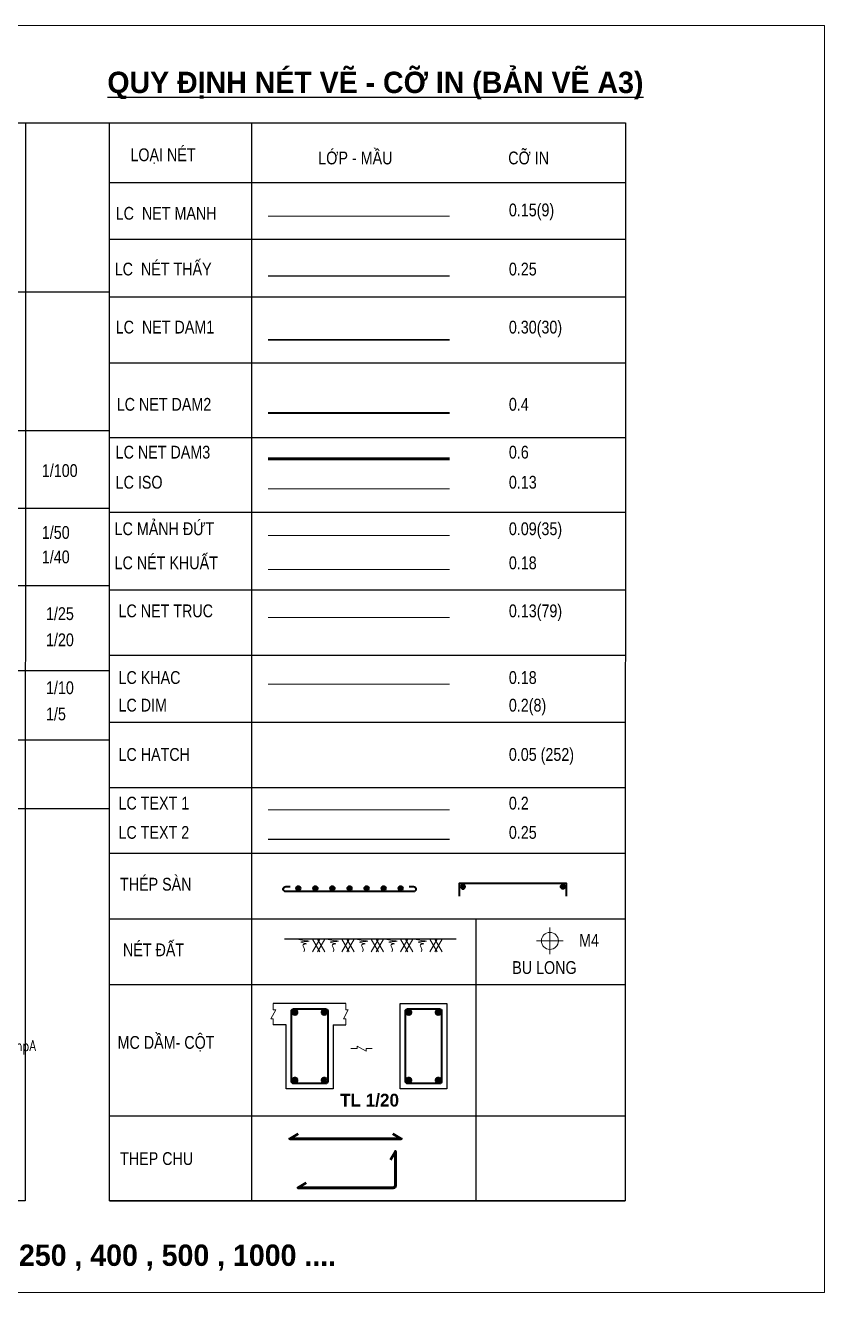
# Model space of a CAD drawing. Header units: millimetres. Extents: x 1823 to 2398, y 1966 to 2177.
# Drawn here: x 2069 to 2125.2, y 2088.2 to 2177.3 of the extents above; entities that cross this region are included whole.
import ezdxf

# ---------------------------------------------------------------- set-up
doc = ezdxf.new("R2010")
doc.units = ezdxf.units.MM
for name, pattern in [('CENTERX2', [4, 2.5, -0.5, 0.5, -0.5]), ('DASHDOT', [1, 0.5, -0.25, 0, -0.25]), ('HIDDEN', [0.375, 0.25, -0.125])]:
    doc.linetypes.add(name, pattern=pattern)
for name, color, linetype, lineweight in [('LC Dim', 8, 'Continuous', 18), ('LC ISO', 160, 'Continuous', 13), ('LC Khac', 4, 'Continuous', 9), ('LC MANH DUT', 35, 'HIDDEN', 5), ('LC Net dam 1', 30, 'Continuous', 30), ('LC Net dam2', 6, 'Continuous', 40), ('LC Net dam3', 1, 'Continuous', 60), ('LC Net khuat', 4, 'HIDDEN', 13), ('LC Net manh', 239, 'Continuous', 5), ('LC Net thay', 7, 'Continuous', 25), ('LC Net truc', 79, 'DASHDOT', 13), ('LC Text1', 3, 'Continuous', 20), ('LC Text2', 7, 'Continuous', 25)]:
    doc.layers.add(name, color=color, linetype=linetype, lineweight=lineweight)
doc.styles.add('LC 1', font='')
doc.styles.add('LC 3', font='vnsimli.shx', dxfattribs={"width": 0.75})
doc.styles.add('T2', font='', dxfattribs={"width": 0.8})
doc.styles.get('LC 1').set_extended_font_data('.VnAvantH', bold=True)
doc.styles.get('T2').set_extended_font_data('.VnArialH')

# ---------------------------------------------------------------- blocks, each defined once
blk = doc.blocks.new('thep tron 2')
at = {"layer": 'LC Net dam2'}
for p, q in [((-0.5, 0.5), (0.5, 0.5)), ((0.35, 0.85), (-0.35, 0.15)), ((-0.35, 0.85), (0.35, 0.15)), ((0, 1), (0, 0))]:
    blk.add_line(p, q, dxfattribs=at)
blk.add_circle((0, 0.5), 0.5, dxfattribs=at)
blk = doc.blocks.new('theptron1')
at = {"layer": 'LC Net dam3'}
for p, q in [((-0.5, 0), (0.5, 0)), ((-0.35, 0.35), (0.35, -0.35)), ((0.35, 0.35), (-0.35, -0.35)), ((0, 0.5), (0, -0.5))]:
    blk.add_line(p, q, dxfattribs=at)
blk.add_circle((0, 0), 0.5, dxfattribs=at)
blk = doc.blocks.new('mat dat')
at = {"layer": 'LC Net manh'}
for p, q in [((2, 0), (3.73, -3)), ((3.73, 0), (2, -3)), ((3.15, 0), (4.88, -3)), ((4.88, 0), (3.15, -3))]:
    blk.add_line(p, q, dxfattribs=at)
blk.add_spline([(0, 0), (-1.21, -0.12), (1.21, -0.52), (-0.75, -0.75), (0.58, -1.1), (-0.23, -1.33), (0.06, -2.19), (0, -3)], degree=3, dxfattribs=at)
blk = doc.blocks.new('bu lon')
at = {"layer": 'LC Khac', "color": 9}
for p, q in [((0, -0.786), (0, 0.786)), ((0.786, 0), (-0.786, 0))]:
    blk.add_line(p, q, dxfattribs=at)
at = {"layer": 'LC Khac', "color": 7}
blk.add_circle((0, 0), 0.5, dxfattribs=at)
blk = doc.blocks.new('MM')
at = {"layer": 'LC Khac', "xscale": 2.289702860291335, "yscale": 2.289702860291335, "zscale": 2.289702860291335}
blk.add_blockref('bu lon', (0, 0), dxfattribs=at)

msp = doc.modelspace()

# ---------------------------------------------------------------- linework, layer by layer
at = {"layer": 'LC Dim', "ltscale": 3, "elevation": 0}
msp.add_lwpolyline([(1999.242, 2177.309), (2125.245, 2177.307), (2125.244, 2088.204), (1999.241, 2088.206)], close=True, dxfattribs=at)
at = {"layer": 'LC ISO', "ltscale": 0.5}
msp.add_line((2086.109, 2144.711), (2098.866, 2144.71), dxfattribs=at)
at = {"layer": 'LC Khac', "ltscale": 0.5}
msp.add_line((2086.109, 2130.979), (2098.866, 2130.979), dxfattribs=at)
at = {"layer": 'LC MANH DUT', "ltscale": 300}
msp.add_line((2086.109, 2141.441), (2098.866, 2141.441), dxfattribs=at)
at = {"layer": 'LC Net dam 1'}
msp.add_line((2086.109, 2155.194), (2098.866, 2155.194), dxfattribs=at)
at = {"layer": 'LC Net dam2', "ltscale": 5}
msp.add_line((2098.866, 2150.033), (2086.109, 2150.034), dxfattribs=at)
at = {"layer": 'LC Net dam2', "elevation": 0}
msp.add_lwpolyline([(2096.02, 2116.758), (2096.32, 2116.758, -0.414214), (2096.491, 2116.588), (2096.491, 2116.569, -0.414214), (2096.32, 2116.398), (2091.828, 2116.398), (2087.337, 2116.398, -0.414214), (2087.166, 2116.569), (2087.166, 2116.588, -0.414214), (2087.337, 2116.758), (2087.637, 2116.758)], format="xyb", dxfattribs=at)
msp.add_lwpolyline([(2099.567, 2116.086), (2099.567, 2116.986), (2107.068, 2116.986), (2107.068, 2116.086)], dxfattribs=at)
for points in [[(2087.737, 2103.053), (2087.737, 2108.004, -0.414214), (2087.887, 2108.154), (2090.137, 2108.154, -0.414214), (2090.287, 2108.004), (2090.287, 2103.053, -0.414214), (2090.137, 2102.903), (2087.887, 2102.903, -0.414214)], [(2095.754, 2103.053), (2095.754, 2108.003, -0.414214), (2095.904, 2108.153), (2098.154, 2108.153, -0.414214), (2098.304, 2108.003), (2098.304, 2103.053, -0.414214), (2098.154, 2102.903), (2095.904, 2102.903, -0.414214)]]:
    msp.add_lwpolyline(points, format="xyb", close=True, dxfattribs=at)
at = {"layer": 'LC Net dam3', "ltscale": 0.5}
msp.add_line((2086.109, 2146.826), (2098.866, 2146.826), dxfattribs=at)
at = {"layer": 'LC Net dam3', "ltscale": 5, "elevation": 0}
msp.add_lwpolyline([(2088.199, 2099.361), (2087.615, 2099.024), (2095.46, 2099.024), (2094.875, 2099.361)], dxfattribs=at)
at = {"layer": 'LC Net dam3', "elevation": 0}
msp.add_lwpolyline([(2094.715, 2097.546), (2095.053, 2098.131), (2095.053, 2095.735, -0.414214), (2094.903, 2095.585), (2088.19, 2095.585), (2088.775, 2095.923)], format="xyb", dxfattribs=at)
at = {"layer": 'LC Net khuat', "ltscale": 300}
msp.add_line((2086.109, 2139.044), (2098.866, 2139.044), dxfattribs=at)
at = {"layer": 'LC Net manh'}
msp.add_line((2086.11, 2163.897), (2098.866, 2163.897), dxfattribs=at)
at = {"layer": 'LC Net manh', "elevation": 0}
for points in [[(2086.462, 2107.029), (2086.462, 2107.458), (2086.289, 2107.458), (2086.635, 2108.099), (2086.462, 2108.099), (2086.462, 2108.529)], [(2091.562, 2107.028), (2091.562, 2107.458), (2091.389, 2107.458), (2091.735, 2108.099), (2091.562, 2108.099), (2091.562, 2108.529)], [(2091.923, 2105.361), (2092.353, 2105.361), (2092.353, 2105.534), (2092.994, 2105.188), (2092.994, 2105.361), (2093.423, 2105.361)]]:
    msp.add_lwpolyline(points, dxfattribs=at)
at = {"layer": 'LC Net thay'}
for p, q in [((2069.019, 2170.454), (2074.933, 2170.454)), ((2084.921, 2170.454), (2084.92, 2094.65)), ((2074.933, 2166.25), (2111.224, 2166.249)), ((2074.933, 2162.28), (2111.224, 2162.28)), ((2086.109, 2159.7), (2098.866, 2159.7)), ((2007.656, 2158.567, 0), (2074.933, 2158.566)), ((2074.933, 2158.213), (2111.224, 2158.213)), ((2074.933, 2153.578), (2111.224, 2153.577)), ((2033.253, 2148.824, 0), (2074.932, 2148.823)), ((2074.932, 2148.329), (2111.224, 2148.329)), ((2033.252, 2143.371, 0), (2074.932, 2143.371)), ((2074.932, 2143.081), (2111.224, 2143.081)), ((2033.252, 2137.919, 0), (2074.932, 2137.918)), ((2074.932, 2137.629), (2111.224, 2137.628)), ((2074.932, 2133.016), (2111.224, 2133.015)), ((2033.252, 2131.944, 0), (2074.932, 2131.944)), ((2074.932, 2128.326), (2111.224, 2128.325)), ((2033.252, 2127.084, 0), (2074.932, 2127.084)), ((2074.932, 2123.713), (2111.224, 2123.712)), ((2007.656, 2122.251, 0), (2074.932, 2122.25)), ((2086.109, 2120.091), (2098.866, 2120.091)), ((2074.932, 2119.1), (2111.224, 2119.099)), ((2074.932, 2114.486), (2111.224, 2114.486)), ((2100.71, 2114.486), (2100.71, 2094.65)), ((2099.313, 2113.067), (2087.253, 2113.067)), ((2074.932, 2109.873), (2111.224, 2109.873)), ((2091.562, 2108.529), (2086.462, 2108.529)), ((2087.362, 2107.029), (2086.462, 2107.029)), ((2090.662, 2107.028), (2091.562, 2107.028)), ((2074.932, 2100.647), (2111.224, 2100.646)), ((2074.932, 2094.651), (2111.223, 2094.65))]:
    msp.add_line(p, q, dxfattribs=at)
at = {"layer": 'LC Net thay', "elevation": 0}
for points in [[(2007.656, 2170.455), (2069.019, 2170.454), (2069.018, 2094.651), (2007.655, 2094.651)], [(2074.933, 2170.454), (2111.225, 2170.453), (2111.223, 2094.65), (2074.932, 2094.651)], [(2095.379, 2108.528), (2098.679, 2108.528), (2098.679, 2102.528), (2095.379, 2102.528)]]:
    msp.add_lwpolyline(points, close=True, dxfattribs=at)
msp.add_lwpolyline([(2090.662, 2107.028), (2090.662, 2102.528), (2087.362, 2102.528), (2087.362, 2107.029)], dxfattribs=at)
at = {"layer": 'LC Net truc', "linetype": 'CENTERX2', "ltscale": 200}
msp.add_line((2086.109, 2135.669), (2098.866, 2135.669), dxfattribs=at)
at = {"layer": 'LC Text1'}
msp.add_line((2086.109, 2122.148), (2098.866, 2122.148), dxfattribs=at)

# ---------------------------------------------------------------- block references
at = {"layer": 'LC Dim'}
for p, xscale, yscale, zscale, rotation in [((2087.977, 2107.914, 0), 0.3000093024588385, 0.3000093024588385, 0.3000093024588385, 359.999216292062), ((2090.047, 2107.914, 0), -0.3000093024588385, 0.3000093024588379, 0.3000093024588379, 359.999216292062), ((2095.994, 2107.913, 0), 0.3000093024588385, 0.3000093024588385, 0.3000093024588385, 359.999216292062), ((2098.064, 2107.913, 0), -0.3000093024588385, 0.3000093024588379, 0.3000093024588379, 359.999216292062), ((2087.977, 2103.143, 0), -0.3000093024588381, 0.3000093024588379, 0.3000093024588379, 179.9992162950231), ((2090.047, 2103.143, 0), 0.3000093024588381, 0.3000093024588381, 0.3000093024588381, 179.9992162950232), ((2095.994, 2103.143, 0), -0.3000093024588381, 0.3000093024588379, 0.3000093024588379, 179.9992162950231), ((2098.064, 2103.143, 0), 0.3000093024588381, 0.3000093024588381, 0.3000093024588381, 179.9992162950232)]:
    msp.add_blockref('theptron1', p, dxfattribs=dict(at, xscale=xscale, yscale=yscale, zscale=zscale, rotation=rotation))
at = {"layer": 'LC Khac', "xscale": 0.3000093024588385, "yscale": 0.3000093024588385, "zscale": 0.3000093024588385, "rotation": 359.999216292062}
for p in [(2088.62, 2113.067, 0), (2090.683, 2113.067, 0), (2092.747, 2113.067, 0), (2094.81, 2113.067, 0), (2096.873, 2113.067, 0)]:
    msp.add_blockref('mat dat', p, dxfattribs=at)
at = {"layer": 'LC MANH DUT', "xscale": 0.5241017210774553, "yscale": 0.5241017210774553, "zscale": 0.5241017210774553, "rotation": 359.999216292062}
msp.add_blockref('MM', (2105.919, 2112.936, 0), dxfattribs=at)
at = {"layer": 'LC Net dam2'}
for p, xscale, yscale, zscale, rotation in [((2088.222, 2116.488, 0), 0.3000093024588385, 0.3000093024588385, 0.3000093024588385, 359.999216292062), ((2089.422, 2116.488, 0), 0.3000093024588385, 0.3000093024588385, 0.3000093024588385, 359.999216292062), ((2090.622, 2116.488, 0), 0.3000093024588385, 0.3000093024588385, 0.3000093024588385, 359.999216292062), ((2091.822, 2116.488, 0), 0.3000093024588385, 0.3000093024588385, 0.3000093024588385, 359.999216292062), ((2093.022, 2116.488, 0), 0.3000093024588385, 0.3000093024588385, 0.3000093024588385, 359.999216292062), ((2094.222, 2116.488, 0), 0.3000093024588385, 0.3000093024588385, 0.3000093024588385, 359.999216292062), ((2095.422, 2116.488, 0), 0.3000093024588385, 0.3000093024588385, 0.3000093024588385, 359.999216292062), ((2099.807, 2116.896, 0), -0.3000093024588381, 0.3000093024588379, 0.3000093024588379, 179.9992162950231), ((2106.828, 2116.896, 0), 0.3000093024588381, 0.3000093024588381, 0.3000093024588381, 179.9992162950232)]:
    msp.add_blockref('thep tron 2', p, dxfattribs=dict(at, xscale=xscale, yscale=yscale, zscale=zscale, rotation=rotation))

# ---------------------------------------------------------------- texts
at = {"layer": 'LC Text1', "color": 3, "style": 'LC 3', "width": 0.8}
msp.add_text('- bªt«ng cét, dÇm, sµn ®¸ 1x2, cÊp bÒn b15(m200#), rB=8.5mpA, rBT=0.75mpA', height=0.75002, rotation=359.99922, dxfattribs=at).set_placement((2035.696, 2105.2, 0))
at = {"layer": 'LC Text2', "lineweight": -2, "style": 'LC 1'}
for s, height, p in [('%%Uquy ®Þnh nÐt vÏ - cì in (b¶n vÏ A3)', 1.50005, (2074.787, 2172.55, 0)), ('tl 1/20', 0.9, (2091.156, 2101.288, 0)), ('tØ lÖ b¶n vÏ : 5 , 10 ,  20 , 25 , 40 , 50 ,  100 ,  150 ,  175 , 200 ,  250 , 400 , 500 , 1000 ....', 1.50005, (2008.585, 2090.088, 0))]:
    msp.add_text(s, height=height, rotation=359.99922, dxfattribs=at).set_placement(p)
at = {"layer": 'LC Text2', "style": 'T2', "width": 0.8}
for s, height, p in [('lo¹i nÐt', 0.9, (2076.411, 2167.759, 0)), ('Líp - mÇu', 0.9, (2089.622, 2167.534, 0)), ('cì in', 0.9, (2102.987, 2167.534, 0)), ('LC  Net manh', 0.90003, (2075.374, 2163.644, 0)), ('0.15(9)', 0.9, (2103.032, 2163.88, 0)), ('LC  nÐt thÊy', 0.90003, (2075.305, 2159.723, 0)), ('0.25 ', 0.9, (2103.032, 2159.723, 0)), ('LC  Net dam1', 0.90003, (2075.374, 2155.642, 0)), ('0.30(30)', 0.9, (2103.032, 2155.641, 0)), ('LC Net dam2', 0.90003, (2075.447, 2150.213, 0)), ('0.4', 0.9, (2103.032, 2150.213, 0)), ('LC Net dam3', 0.90003, (2075.372, 2146.85, 0)), ('0.6', 0.9, (2103.032, 2146.85, 0)), ('1/100', 0.9, (2070.18, 2145.555, 0)), ('LC iso', 0.9, (2075.372, 2144.734, 0)), ('0.13', 0.9, (2103.032, 2144.734, 0)), ('1/50', 0.9, (2070.18, 2141.203, 0)), ('LC m¶nh ®øt', 0.90003, (2075.298, 2141.464, 0)), ('0.09(35)', 0.9, (2103.032, 2141.464, 0)), ('1/40', 0.9, (2070.18, 2139.484, 0)), ('LC nÐt khuÊt', 0.90003, (2075.298, 2139.067, 0)), ('0.18', 0.9, (2103.032, 2139.067, 0)), ('1/25', 0.9, (2070.473, 2135.497, 0)), ('LC Net truc', 0.90003, (2075.571, 2135.692, 0)), ('0.13(79)', 0.9, (2103.032, 2135.692, 0)), ('1/20', 0.9, (2070.473, 2133.655, 0)), ('LC khac', 0.9, (2075.571, 2131.003, 0)), ('0.18', 0.9, (2103.031, 2131.002, 0)), ('1/10', 0.9, (2070.473, 2130.287, 0)), ('LC dim', 0.9, (2075.571, 2129.061, 0)), ('0.2(8)', 0.9, (2103.031, 2129.061, 0)), ('1/5', 0.9, (2070.473, 2128.445, 0)), ('LC Hatch', 0.9, (2075.571, 2125.596, 0)), ('0.05 (252)', 0.9, (2103.031, 2125.596, 0)), ('LC text 1', 0.9, (2075.571, 2122.172, 0)), ('0.2', 0.9, (2103.031, 2122.172, 0)), ('LC text 2', 0.9, (2075.571, 2120.114, 0)), ('0.25', 0.9, (2103.031, 2120.114, 0)), ('thÐp sµn', 0.9, (2075.678, 2116.471, 0)), ('nÐt ®Êt', 0.9, (2075.887, 2111.858, 0)), ('m4', 0.9, (2107.969, 2112.53, 0)), ('bu long', 0.9, (2103.269, 2110.613, 0)), ('mc dÇm- cét', 0.90003, (2075.508, 2105.348, 0)), ('thep chu', 0.9, (2075.685, 2097.181, 0))]:
    msp.add_text(s, height=height, rotation=359.99922, dxfattribs=at).set_placement(p)

doc.saveas('drawing.dxf')
